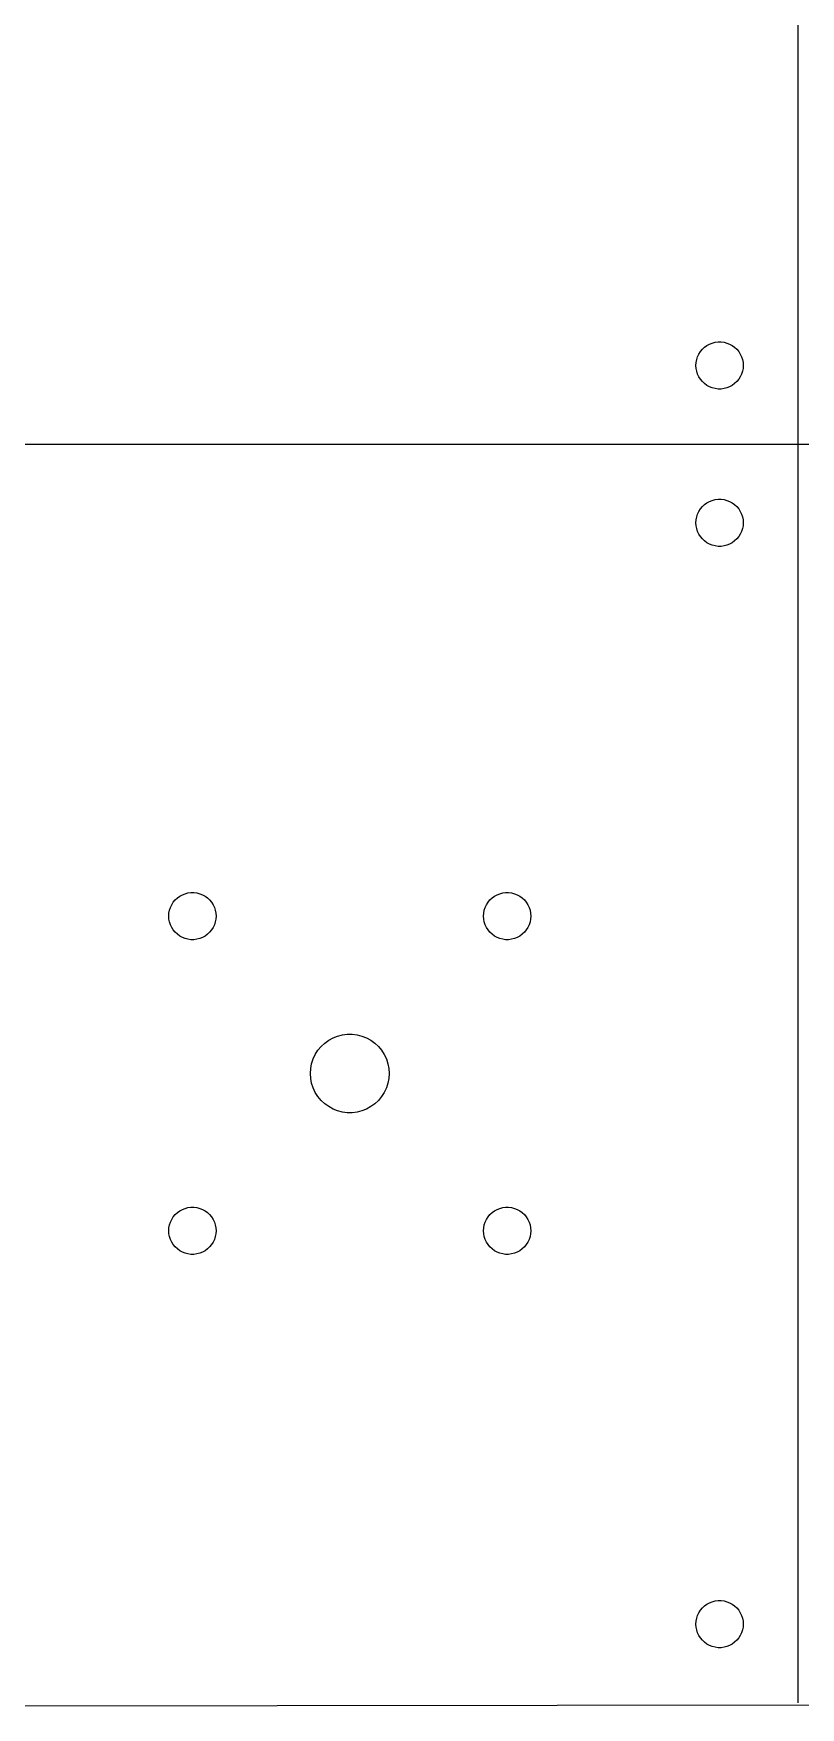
# Model space of a CAD drawing. Extents: x 0 to 490, y 0 to 241.
# Drawn here: x 219.8 to 268.6, y 1.2 to 107.6 of the extents above; entities that cross this region are included whole.
import ezdxf

# ---------------------------------------------------------------- set-up
doc = ezdxf.new("R2010")
doc.units = 0
doc.layers.add('LAYER_1', color=7, linetype='CONTINUOUS')

msp = doc.modelspace()

# ---------------------------------------------------------------- linework, layer by layer
at = {"layer": 'LAYER_1', "color": 7}
for p, q in [((268.423322, 1.478894), (268.423322, 170.478911)), ((262.108823, 87.201489), (262.209825, 87.360606)), ((262.209825, 87.360606), (262.329823, 87.505697)), ((262.329823, 87.505697), (262.467223, 87.6347)), ((262.467223, 87.6347), (262.619623, 87.745388)), ((262.619623, 87.745388), (262.784624, 87.836207)), ((262.784624, 87.836207), (262.959825, 87.905493)), ((262.959825, 87.905493), (263.142225, 87.952313)), ((263.142225, 87.952313), (263.329124, 87.97602)), ((263.329124, 87.975992), (263.517524, 87.975992)), ((263.517524, 87.975992), (263.704423, 87.952285)), ((263.704423, 87.952313), (263.886823, 87.905493)), ((263.886823, 87.905493), (264.062024, 87.836207)), ((264.062024, 87.836207), (264.227025, 87.745388)), ((264.227025, 87.745388), (264.379425, 87.6347)), ((264.379425, 87.6347), (264.516723, 87.505697)), ((264.516723, 87.505697), (264.636823, 87.360606)), ((264.636823, 87.360606), (264.737825, 87.201489)), ((261.923324, 86.478887), (261.935121, 86.666904)), ((261.935124, 86.290899), (261.923327, 86.478887)), ((261.935124, 86.666904), (261.970424, 86.851901)), ((261.970424, 86.105903), (261.935124, 86.290899)), ((261.970424, 86.851901), (262.028624, 87.031112)), ((262.028624, 87.031112), (262.108823, 87.201489)), ((264.737825, 87.201489), (264.818024, 87.031112)), ((264.818024, 87.031112), (264.876224, 86.851901)), ((264.876224, 86.851901), (264.911524, 86.666904)), ((264.911524, 86.290899), (264.876224, 86.105903)), ((264.911524, 86.666904), (264.923321, 86.478887)), ((264.923324, 86.478887), (264.911527, 86.290899)), ((262.028624, 85.926691), (261.970424, 86.105903)), ((262.108823, 85.756314), (262.028624, 85.926691)), ((262.209825, 85.597197), (262.108823, 85.756314)), ((262.329823, 85.452107), (262.209825, 85.597197)), ((262.467223, 85.323103), (262.329823, 85.452107)), ((262.619623, 85.212387), (262.467223, 85.323103)), ((262.784624, 85.121709), (262.619623, 85.212387)), ((262.959825, 85.052311), (262.784624, 85.121709)), ((264.062024, 85.121709), (263.886823, 85.052311)), ((264.227025, 85.212387), (264.062024, 85.121709)), ((264.379425, 85.323103), (264.227025, 85.212387)), ((264.516723, 85.452107), (264.379425, 85.323103)), ((264.636823, 85.597197), (264.516723, 85.452107)), ((264.737825, 85.756314), (264.636823, 85.597197)), ((264.818024, 85.926691), (264.737825, 85.756314)), ((264.876224, 86.105903), (264.818024, 85.926691)), ((263.142225, 85.00549), (262.959825, 85.052311)), ((263.329124, 84.981896), (263.142225, 85.005603)), ((263.517524, 84.981896), (263.329124, 84.981896)), ((263.704423, 85.00549), (263.517524, 84.981783)), ((263.886823, 85.052311), (263.704423, 85.00549)), ((148.423325, 81.478897), (388.423325, 81.478897)), ((262.467223, 77.634698), (262.619623, 77.745397)), ((262.619623, 77.745397), (262.784624, 77.836097)), ((262.784624, 77.836097), (262.959825, 77.905498)), ((262.959825, 77.905498), (263.142225, 77.952297)), ((263.142225, 77.952297), (263.329124, 77.97589)), ((263.329124, 77.975896), (263.517524, 77.975896)), ((263.517524, 77.975896), (263.704423, 77.952302)), ((263.704423, 77.952297), (263.886823, 77.905498)), ((263.886823, 77.905498), (264.062024, 77.836097)), ((264.062024, 77.836097), (264.227025, 77.745397)), ((264.227025, 77.745397), (264.379425, 77.634698)), ((261.923324, 76.478896), (261.935121, 76.666898)), ((261.935124, 76.666898), (261.970424, 76.851898)), ((261.970424, 76.851898), (262.028624, 77.031098)), ((262.028624, 77.031098), (262.108823, 77.201498)), ((262.108823, 77.201498), (262.209825, 77.360598)), ((262.209825, 77.360598), (262.329823, 77.505697)), ((262.329823, 77.505697), (262.467223, 77.634698)), ((264.379425, 77.634698), (264.516723, 77.505697)), ((264.516723, 77.505697), (264.636823, 77.360598)), ((264.636823, 77.360598), (264.737825, 77.201498)), ((264.737825, 77.201498), (264.818024, 77.031098)), ((264.818024, 77.031098), (264.876224, 76.851898)), ((264.876224, 76.851898), (264.911524, 76.666898)), ((264.911524, 76.666898), (264.923321, 76.478896)), ((261.935124, 76.290897), (261.923327, 76.478896)), ((261.970424, 76.105897), (261.935124, 76.290897)), ((262.028624, 75.926697), (261.970424, 76.105897)), ((262.108823, 75.756297), (262.028624, 75.926697)), ((262.209825, 75.597197), (262.108823, 75.756297)), ((262.329823, 75.452098), (262.209825, 75.597197)), ((264.636823, 75.597197), (264.516723, 75.452098)), ((264.737825, 75.756297), (264.636823, 75.597197)), ((264.818024, 75.926697), (264.737825, 75.756297)), ((264.876224, 76.105897), (264.818024, 75.926697)), ((264.911524, 76.290897), (264.876224, 76.105897)), ((264.923324, 76.478896), (264.911527, 76.290897)), ((262.467223, 75.323097), (262.329823, 75.452098)), ((262.619623, 75.212396), (262.467223, 75.323097)), ((262.784624, 75.121596), (262.619623, 75.212396)), ((262.959825, 75.052297), (262.784624, 75.121596)), ((263.142225, 75.005496), (262.959825, 75.052297)), ((263.329124, 74.981798), (263.142225, 75.005504)), ((263.517524, 74.981798), (263.329124, 74.981798)), ((263.704423, 75.005496), (263.517524, 74.981789)), ((263.886823, 75.052297), (263.704423, 75.005496)), ((264.062024, 75.121596), (263.886823, 75.052297)), ((264.227025, 75.212396), (264.062024, 75.121596)), ((264.379425, 75.323097), (264.227025, 75.212396)), ((264.516723, 75.452098), (264.379425, 75.323097)), ((228.528624, 52.031103), (228.608824, 52.201508)), ((228.608824, 52.201508), (228.709824, 52.360597)), ((228.709824, 52.360597), (228.829924, 52.505688)), ((228.829924, 52.505688), (228.967224, 52.634691)), ((228.967224, 52.634691), (229.119624, 52.745407)), ((229.119624, 52.745407), (229.284624, 52.836085)), ((229.284624, 52.836085), (229.459824, 52.905484)), ((229.459824, 52.905484), (229.642224, 52.952304)), ((229.642224, 52.952304), (229.829124, 52.976011)), ((229.829124, 52.975898), (230.017524, 52.975898)), ((230.017524, 52.975898), (230.204424, 52.952191)), ((230.204424, 52.952304), (230.386824, 52.905484)), ((230.386824, 52.905484), (230.562024, 52.836085)), ((230.562024, 52.836085), (230.727024, 52.745407)), ((230.727024, 52.745407), (230.879424, 52.634691)), ((230.879424, 52.634691), (231.016824, 52.505688)), ((231.016824, 52.505688), (231.136824, 52.360597)), ((231.136824, 52.360597), (231.237824, 52.201508)), ((231.237824, 52.201508), (231.318024, 52.031103)), ((248.528623, 52.031103), (248.608825, 52.201508)), ((248.608825, 52.201508), (248.709823, 52.360597)), ((248.709823, 52.360597), (248.829824, 52.505688)), ((248.829824, 52.505688), (248.967224, 52.634691)), ((248.967224, 52.634691), (249.119624, 52.745407)), ((249.119624, 52.745407), (249.284623, 52.836085)), ((249.284623, 52.836085), (249.459823, 52.905484)), ((249.459823, 52.905484), (249.642224, 52.952304)), ((249.642224, 52.952304), (249.829125, 52.976011)), ((249.829125, 52.975898), (250.017523, 52.975898)), ((250.017523, 52.975898), (250.204424, 52.952191)), ((250.204424, 52.952304), (250.386825, 52.905484)), ((250.386825, 52.905484), (250.562023, 52.836085)), ((250.562023, 52.836085), (250.727024, 52.745407)), ((250.727024, 52.745407), (250.879424, 52.634691)), ((250.879424, 52.634691), (251.016725, 52.505688)), ((251.016725, 52.505688), (251.136825, 52.360597)), ((251.136825, 52.360597), (251.237823, 52.201508)), ((251.237823, 52.201508), (251.318022, 52.031103)), ((228.423324, 51.478907), (228.435124, 51.666895)), ((228.435124, 51.29089), (228.423324, 51.478907)), ((228.435124, 51.666895), (228.470424, 51.851892)), ((228.470424, 51.105837), (228.435124, 51.29089)), ((228.470424, 51.851892), (228.528624, 52.031103)), ((228.528624, 50.926711), (228.470424, 51.105837)), ((231.318024, 52.031103), (231.376224, 51.851892)), ((231.376224, 51.105837), (231.318024, 50.926711)), ((231.376224, 51.851892), (231.411524, 51.666895)), ((231.411524, 51.29089), (231.376224, 51.105837)), ((231.411524, 51.666895), (231.423323, 51.478907)), ((231.423324, 51.478907), (231.411524, 51.29089)), ((248.423323, 51.478907), (248.43512, 51.666895)), ((248.435122, 51.29089), (248.423326, 51.478907)), ((248.435122, 51.666895), (248.470423, 51.851892)), ((248.470423, 51.105837), (248.435122, 51.29089)), ((248.470423, 51.851892), (248.528623, 52.031103)), ((248.528623, 50.926711), (248.470423, 51.105837)), ((251.318022, 52.031103), (251.376222, 51.851892)), ((251.376222, 51.105837), (251.318022, 50.926711)), ((251.376222, 51.851892), (251.411523, 51.666895)), ((251.411523, 51.29089), (251.376222, 51.105837)), ((251.411523, 51.666895), (251.42332, 51.478907)), ((251.423322, 51.478907), (251.411526, 51.29089)), ((228.608824, 50.756248), (228.528624, 50.926711)), ((228.709824, 50.597216), (228.608824, 50.756248)), ((228.829924, 50.452069), (228.709824, 50.597216)), ((228.967224, 50.323122), (228.829924, 50.452069)), ((229.119624, 50.212406), (228.967224, 50.323122)), ((229.284624, 50.121644), (229.119624, 50.212406)), ((229.459824, 50.052302), (229.284624, 50.121644)), ((229.642224, 50.005481), (229.459824, 50.052302)), ((230.386824, 50.052302), (230.204424, 50.005481)), ((230.562024, 50.121644), (230.386824, 50.052302)), ((230.727024, 50.212406), (230.562024, 50.121644)), ((230.879424, 50.323122), (230.727024, 50.212406)), ((231.016824, 50.452069), (230.879424, 50.323122)), ((231.136824, 50.597216), (231.016824, 50.452069)), ((231.237824, 50.756248), (231.136824, 50.597216)), ((231.318024, 50.926711), (231.237824, 50.756248)), ((248.608825, 50.756248), (248.528623, 50.926711)), ((248.709823, 50.597216), (248.608825, 50.756248)), ((248.829824, 50.452069), (248.709823, 50.597216)), ((248.967224, 50.323122), (248.829824, 50.452069)), ((249.119624, 50.212406), (248.967224, 50.323122)), ((249.284623, 50.121644), (249.119624, 50.212406)), ((249.459823, 50.052302), (249.284623, 50.121644)), ((249.642224, 50.005481), (249.459823, 50.052302)), ((250.386825, 50.052302), (250.204424, 50.005481)), ((250.562023, 50.121644), (250.386825, 50.052302)), ((250.727024, 50.212406), (250.562023, 50.121644)), ((250.879424, 50.323122), (250.727024, 50.212406)), ((251.016725, 50.452069), (250.879424, 50.323122)), ((251.136825, 50.597216), (251.016725, 50.452069)), ((251.237823, 50.756248), (251.136825, 50.597216)), ((251.318022, 50.926711), (251.237823, 50.756248)), ((229.829124, 49.981831), (229.642224, 50.005537)), ((230.017524, 49.981831), (229.829124, 49.981831)), ((230.204424, 50.005481), (230.017524, 49.981774)), ((249.829125, 49.981831), (249.642224, 50.005537)), ((250.017523, 49.981831), (249.829125, 49.981831)), ((250.204424, 50.005481), (250.017523, 49.981774)), ((238.583724, 43.589695), (238.858925, 43.740938)), ((238.858925, 43.740938), (239.150824, 43.856536)), ((239.150824, 43.856536), (239.454924, 43.934599)), ((239.454924, 43.934599), (239.766323, 43.973969)), ((239.766323, 43.973969), (240.080323, 43.973969)), ((240.080323, 43.973969), (240.391724, 43.934599)), ((240.391724, 43.934599), (240.695824, 43.856536)), ((240.695824, 43.856536), (240.987724, 43.740938)), ((240.987724, 43.740938), (241.262924, 43.589695)), ((237.598924, 42.399197), (237.732525, 42.683282)), ((237.732525, 42.683282), (237.900822, 42.948345)), ((237.900822, 42.948345), (238.100924, 43.190266)), ((238.100924, 43.190266), (238.329724, 43.405178)), ((238.329724, 43.405178), (238.583724, 43.589695)), ((241.262924, 43.589695), (241.516924, 43.405178)), ((241.516924, 43.405178), (241.745725, 43.190266)), ((241.745725, 43.190266), (241.945823, 42.948345)), ((241.945823, 42.948345), (242.114124, 42.683282)), ((242.114124, 42.683282), (242.247725, 42.399197)), ((237.423325, 41.478898), (237.443024, 41.792222)), ((237.443024, 41.792222), (237.501924, 42.100606)), ((237.501924, 42.100606), (237.598924, 42.399197)), ((242.247725, 42.399197), (242.344725, 42.100606)), ((242.344725, 42.100606), (242.403624, 41.792222)), ((242.403624, 41.792222), (242.423323, 41.478898)), ((237.443024, 41.165575), (237.423325, 41.478898)), ((237.501924, 40.857191), (237.443024, 41.165575)), ((237.598924, 40.5586), (237.501924, 40.857191)), ((237.732525, 40.274515), (237.598924, 40.5586)), ((242.247725, 40.5586), (242.114124, 40.274515)), ((242.344725, 40.857191), (242.247725, 40.5586)), ((242.403624, 41.165575), (242.344725, 40.857191)), ((242.423323, 41.478898), (242.403624, 41.165575)), ((237.900822, 40.009452), (237.732525, 40.274515)), ((238.100924, 39.767531), (237.900822, 40.009452)), ((238.329724, 39.552619), (238.100924, 39.767531)), ((238.583724, 39.368074), (238.329724, 39.552619)), ((241.516924, 39.552619), (241.262924, 39.368074)), ((241.745725, 39.767531), (241.516924, 39.552619)), ((241.945823, 40.009452), (241.745725, 39.767531)), ((242.114124, 40.274515), (241.945823, 40.009452)), ((238.858925, 39.216859), (238.583724, 39.368074)), ((239.150824, 39.101261), (238.858925, 39.216859)), ((239.454924, 39.023198), (239.150824, 39.101261)), ((239.766323, 38.983828), (239.454924, 39.023198)), ((240.080323, 38.983828), (239.766323, 38.983828)), ((240.391724, 39.023198), (240.080323, 38.983828)), ((240.695824, 39.101261), (240.391724, 39.023198)), ((240.987724, 39.216859), (240.695824, 39.101261)), ((241.262924, 39.368074), (240.987724, 39.216859)), ((228.470424, 31.85196), (228.528624, 32.031086)), ((228.528624, 32.031086), (228.608824, 32.201548)), ((228.608824, 32.201548), (228.709824, 32.360581)), ((228.709824, 32.360581), (228.829924, 32.505728)), ((228.829924, 32.505728), (228.967224, 32.634675)), ((228.967224, 32.634675), (229.119624, 32.745391)), ((229.119624, 32.745391), (229.284624, 32.836153)), ((229.284624, 32.836153), (229.459824, 32.905495)), ((229.459824, 32.905495), (229.642224, 32.952316)), ((229.642224, 32.952316), (229.829124, 32.976023)), ((229.829124, 32.975966), (230.017524, 32.975966)), ((230.017524, 32.975966), (230.204424, 32.95226)), ((230.204424, 32.952316), (230.386824, 32.905495)), ((230.386824, 32.905495), (230.562024, 32.836153)), ((230.562024, 32.836153), (230.727024, 32.745391)), ((230.727024, 32.745391), (230.879424, 32.634675)), ((230.879424, 32.634675), (231.016824, 32.505728)), ((231.016824, 32.505728), (231.136824, 32.360581)), ((231.136824, 32.360581), (231.237824, 32.201548)), ((231.237824, 32.201548), (231.318024, 32.031086)), ((231.318024, 32.031086), (231.376224, 31.85196)), ((248.470423, 31.85196), (248.528623, 32.031086)), ((248.528623, 32.031086), (248.608825, 32.201548)), ((248.608825, 32.201548), (248.709823, 32.360581)), ((248.709823, 32.360581), (248.829824, 32.505728)), ((248.829824, 32.505728), (248.967224, 32.634675)), ((248.967224, 32.634675), (249.119624, 32.745391)), ((249.119624, 32.745391), (249.284623, 32.836153)), ((249.284623, 32.836153), (249.459823, 32.905495)), ((249.459823, 32.905495), (249.642224, 32.952316)), ((249.642224, 32.952316), (249.829125, 32.976023)), ((249.829125, 32.975966), (250.017523, 32.975966)), ((250.017523, 32.975966), (250.204424, 32.95226)), ((250.204424, 32.952316), (250.386825, 32.905495)), ((250.386825, 32.905495), (250.562023, 32.836153)), ((250.562023, 32.836153), (250.727024, 32.745391)), ((250.727024, 32.745391), (250.879424, 32.634675)), ((250.879424, 32.634675), (251.016725, 32.505728)), ((251.016725, 32.505728), (251.136825, 32.360581)), ((251.136825, 32.360581), (251.237823, 32.201548)), ((251.237823, 32.201548), (251.318022, 32.031086)), ((251.318022, 32.031086), (251.376222, 31.85196)), ((228.423324, 31.47889), (228.435124, 31.666907)), ((228.435124, 31.290902), (228.423324, 31.47889)), ((228.435124, 31.666907), (228.470424, 31.85196)), ((228.470424, 31.105905), (228.435124, 31.290902)), ((228.528624, 30.926694), (228.470424, 31.105905)), ((228.608824, 30.756288), (228.528624, 30.926694)), ((231.318024, 30.926694), (231.237824, 30.756288)), ((231.376224, 31.105905), (231.318024, 30.926694)), ((231.376224, 31.85196), (231.411524, 31.666907)), ((231.411524, 31.290902), (231.376224, 31.105905)), ((231.411524, 31.666907), (231.423323, 31.47889)), ((231.423324, 31.47889), (231.411524, 31.290902)), ((248.423323, 31.47889), (248.43512, 31.666907)), ((248.435122, 31.290902), (248.423326, 31.47889)), ((248.435122, 31.666907), (248.470423, 31.85196)), ((248.470423, 31.105905), (248.435122, 31.290902)), ((248.528623, 30.926694), (248.470423, 31.105905)), ((248.608825, 30.756288), (248.528623, 30.926694)), ((251.318022, 30.926694), (251.237823, 30.756288)), ((251.376222, 31.105905), (251.318022, 30.926694)), ((251.376222, 31.85196), (251.411523, 31.666907)), ((251.411523, 31.290902), (251.376222, 31.105905)), ((251.411523, 31.666907), (251.42332, 31.47889)), ((251.423322, 31.47889), (251.411526, 31.290902)), ((228.709824, 30.5972), (228.608824, 30.756288)), ((228.829924, 30.452109), (228.709824, 30.5972)), ((228.967224, 30.323106), (228.829924, 30.452109)), ((229.119624, 30.21239), (228.967224, 30.323106)), ((229.284624, 30.121684), (229.119624, 30.21239)), ((229.459824, 30.052285), (229.284624, 30.121684)), ((229.642224, 30.005493), (229.459824, 30.052285)), ((229.829124, 29.981899), (229.642224, 30.005606)), ((230.017524, 29.981899), (229.829124, 29.981899)), ((230.204424, 30.005493), (230.017524, 29.981786)), ((230.386824, 30.052285), (230.204424, 30.005493)), ((230.562024, 30.121684), (230.386824, 30.052285)), ((230.727024, 30.21239), (230.562024, 30.121684)), ((230.879424, 30.323106), (230.727024, 30.21239)), ((231.016824, 30.452109), (230.879424, 30.323106)), ((231.136824, 30.5972), (231.016824, 30.452109)), ((231.237824, 30.756288), (231.136824, 30.5972)), ((248.709823, 30.5972), (248.608825, 30.756288)), ((248.829824, 30.452109), (248.709823, 30.5972)), ((248.967224, 30.323106), (248.829824, 30.452109)), ((249.119624, 30.21239), (248.967224, 30.323106)), ((249.284623, 30.121684), (249.119624, 30.21239)), ((249.459823, 30.052285), (249.284623, 30.121684)), ((249.642224, 30.005493), (249.459823, 30.052285)), ((249.829125, 29.981899), (249.642224, 30.005606)), ((250.017523, 29.981899), (249.829125, 29.981899)), ((250.204424, 30.005493), (250.017523, 29.981786)), ((250.386825, 30.052285), (250.204424, 30.005493)), ((250.562023, 30.121684), (250.386825, 30.052285)), ((250.727024, 30.21239), (250.562023, 30.121684)), ((250.879424, 30.323106), (250.727024, 30.21239)), ((251.016725, 30.452109), (250.879424, 30.323106)), ((251.136825, 30.5972), (251.016725, 30.452109)), ((251.237823, 30.756288), (251.136825, 30.5972)), ((262.209825, 7.360602), (262.329823, 7.505693)), ((262.329823, 7.505693), (262.467223, 7.634697)), ((262.467223, 7.634697), (262.619623, 7.745384)), ((262.619623, 7.745384), (262.784624, 7.836203)), ((262.784624, 7.836203), (262.959825, 7.905489)), ((262.959825, 7.905489), (263.142225, 7.95231)), ((263.142225, 7.95231), (263.329124, 7.976016)), ((263.329124, 7.975988), (263.517524, 7.975988)), ((263.517524, 7.975988), (263.704423, 7.952281)), ((263.704423, 7.95231), (263.886823, 7.905489)), ((263.886823, 7.905489), (264.062024, 7.836203)), ((264.062024, 7.836203), (264.227025, 7.745384)), ((264.227025, 7.745384), (264.379425, 7.634697)), ((264.379425, 7.634697), (264.516723, 7.505693)), ((264.516723, 7.505693), (264.636823, 7.360602)), ((261.923324, 6.478884), (261.935121, 6.6669)), ((261.935124, 6.290896), (261.923327, 6.478884)), ((261.935124, 6.6669), (261.970424, 6.851897)), ((261.970424, 6.851897), (262.028624, 7.031108)), ((262.028624, 7.031108), (262.108823, 7.201486)), ((262.108823, 7.201486), (262.209825, 7.360602)), ((264.636823, 7.360602), (264.737825, 7.201486)), ((264.737825, 7.201486), (264.818024, 7.031108)), ((264.818024, 7.031108), (264.876224, 6.851897)), ((264.876224, 6.851897), (264.911524, 6.6669)), ((264.911524, 6.6669), (264.923321, 6.478884)), ((264.923324, 6.478884), (264.911527, 6.290896)), ((261.970424, 6.105899), (261.935124, 6.290896)), ((262.028624, 5.926688), (261.970424, 6.105899)), ((262.108823, 5.75631), (262.028624, 5.926688)), ((262.209825, 5.597193), (262.108823, 5.75631)), ((262.329823, 5.452103), (262.209825, 5.597193)), ((262.467223, 5.323099), (262.329823, 5.452103)), ((262.619623, 5.212383), (262.467223, 5.323099)), ((264.379425, 5.323099), (264.227025, 5.212383)), ((264.516723, 5.452103), (264.379425, 5.323099)), ((264.636823, 5.597193), (264.516723, 5.452103)), ((264.737825, 5.75631), (264.636823, 5.597193)), ((264.818024, 5.926688), (264.737825, 5.75631)), ((264.876224, 6.105899), (264.818024, 5.926688)), ((264.911524, 6.290896), (264.876224, 6.105899)), ((262.784624, 5.121705), (262.619623, 5.212383)), ((262.959825, 5.052307), (262.784624, 5.121705)), ((263.142225, 5.005486), (262.959825, 5.052307)), ((263.329124, 4.981892), (263.142225, 5.005599)), ((263.517524, 4.981892), (263.329124, 4.981892)), ((263.704423, 5.005486), (263.517524, 4.98178)), ((263.886823, 5.052307), (263.704423, 5.005486)), ((264.062024, 5.121705), (263.886823, 5.052307)), ((264.227025, 5.212383), (264.062024, 5.121705)), ((120.141103, 1.177786), (388.423325, 1.478894))]:
    msp.add_line(p, q, dxfattribs=at)

doc.saveas('drawing.dxf')
